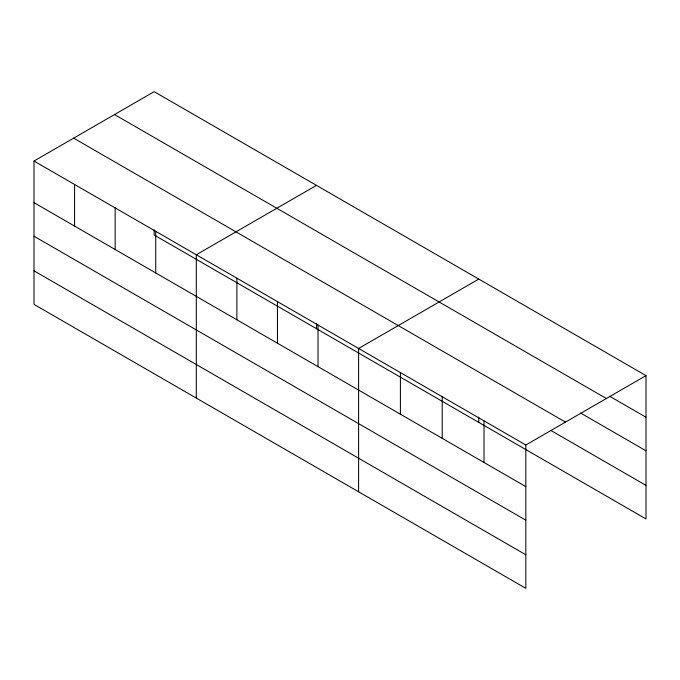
<?xml version="1.0" encoding="UTF-8"?>
<svg xmlns="http://www.w3.org/2000/svg" width="680" height="680" viewBox="0 0 680 680"><rect width="100%" height="100%" fill="white"/><g stroke="black" fill="none" stroke-linecap="round" stroke-linejoin="round"><path stroke-width="1.02" d="M525.827 520.183L525.827 445L34 161.049L34 304.376L525.827 588.336L525.827 520.183L34 236.232M154.173 229.755L154.173 235L646 518.95L646 375.624L154.173 91.664L34 161.049M316.481 185.368L196.299 254.753L196.299 398.08M478.779 279.072L358.606 348.457L358.606 491.793M525.827 445L646 375.624M609.645 396.245L646 417.24M114.52 114.563L606.339 398.514M580.567 413.024L646 450.798M73.661 138.15L565.479 422.11M550.579 430.296L646 485.384M34 202.666L525.827 486.616M34 270.819L525.827 554.769M484.015 420.869L484.015 462.485M478.779 417.163L478.779 422.407M442.212 396.729L442.212 438.345M400.409 372.598L400.409 414.214M318.027 325.031L318.027 366.648M316.481 323.459L316.481 328.703M277.457 301.606L277.457 343.221M236.878 278.179L236.878 319.796M155.728 231.327L155.728 272.944M115.149 207.901L115.149 249.518M74.579 184.475L74.579 226.091"/></g></svg>
